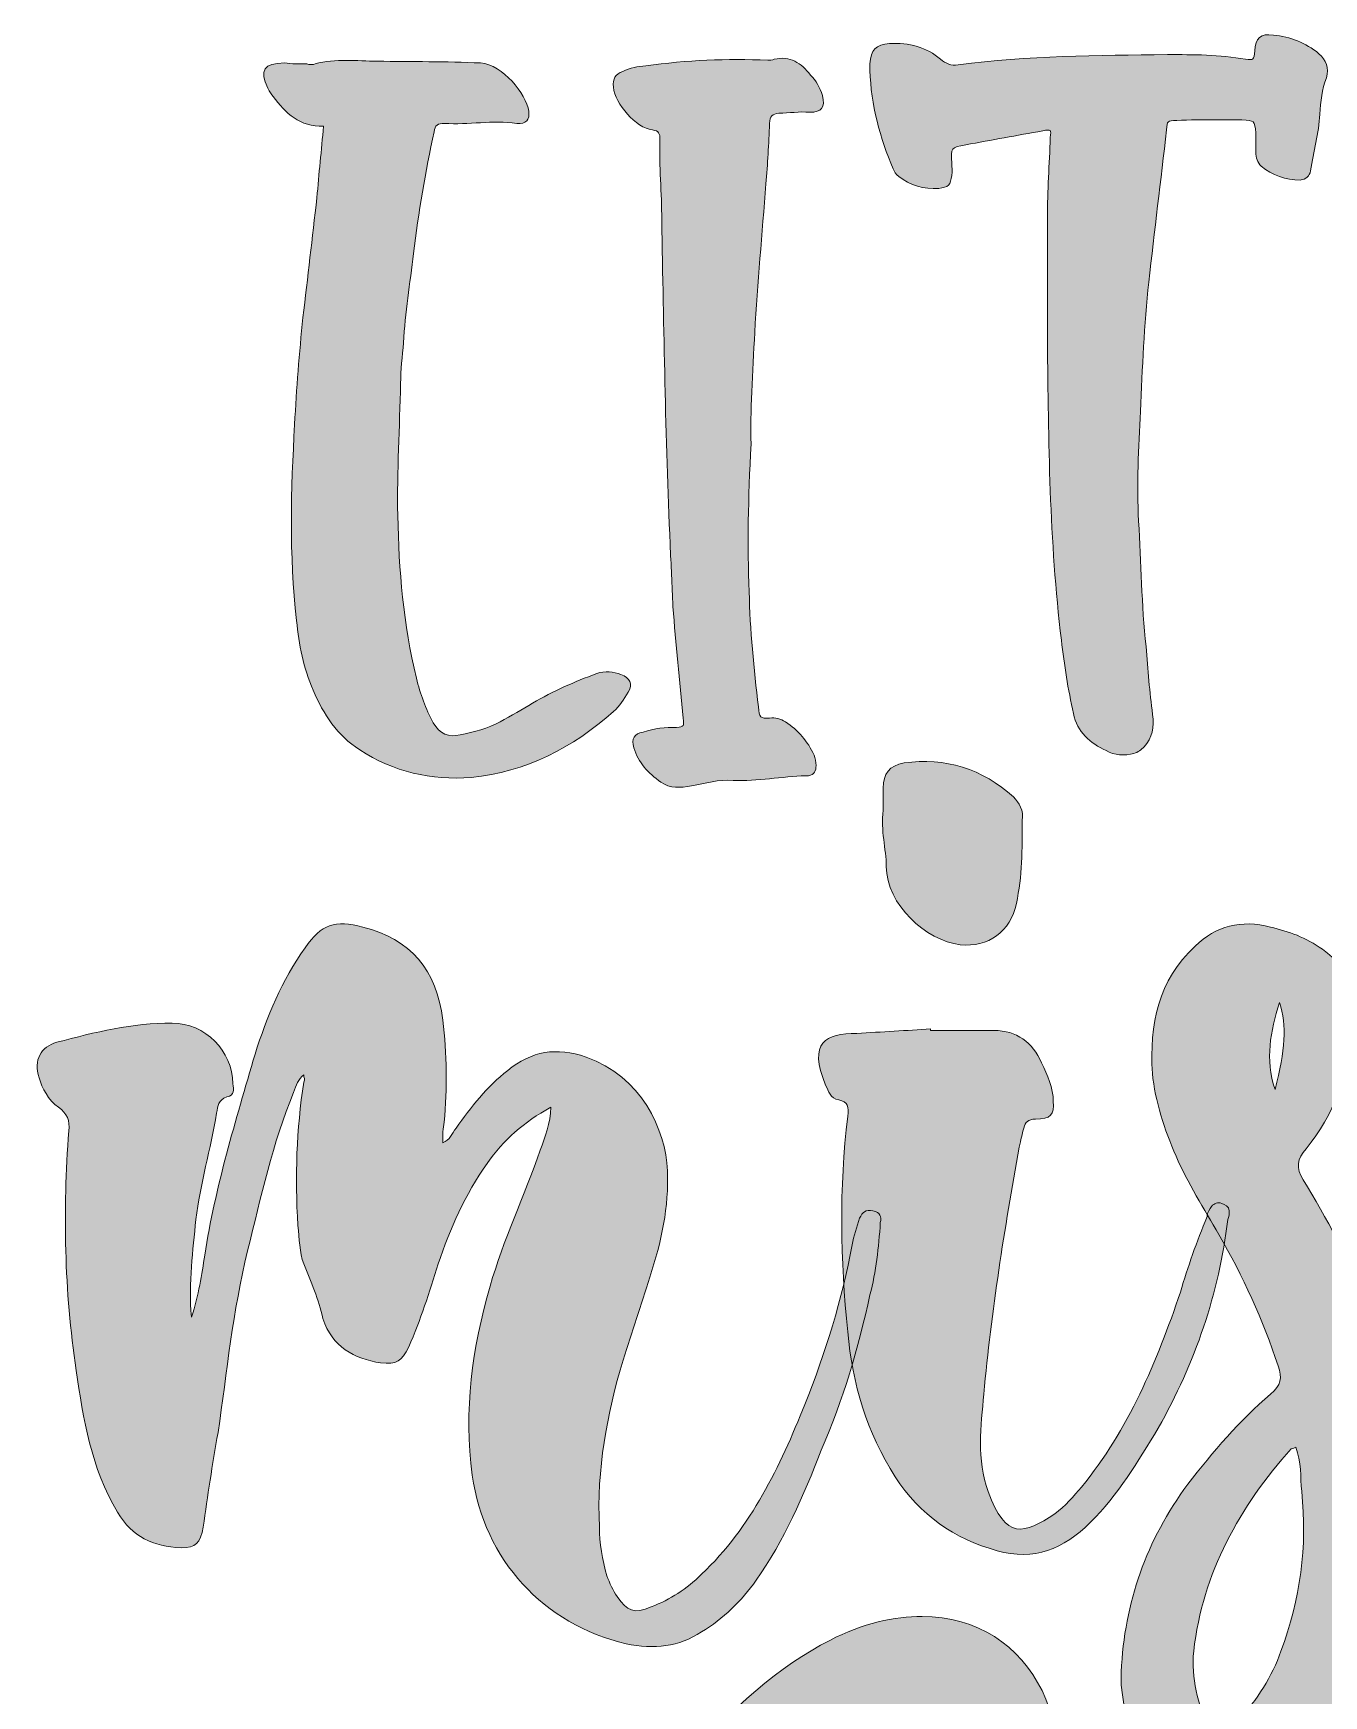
# Model space of a CAD drawing. Header units: inches. Extents: x 147 to 932, y -952 to -128.
# Drawn here: x 147 to 540, y -633 to -128 of the extents above; entities that cross this region are included whole.
import ezdxf

# ---------------------------------------------------------------- set-up
doc = ezdxf.new("R2010")
doc.units = ezdxf.units.IN
doc.header["$MEASUREMENT"] = 0
doc.layers.add('Layer 1', color=7, linetype='Continuous')

# ---------------------------------------------------------------- blocks, each defined once
blk = doc.blocks.new('block 3')
at = {"layer": 'Layer 1', "true_color": 0xf4d561}
h = blk.add_hatch(color=41, dxfattribs=at)
h.dxf.hatch_style = 2
edge = h.paths.add_edge_path()
edge.add_spline(control_points=[(510.79, -485.5), (510.79, -486.39), (510.79, -487.29), (510.34, -488.19), (507.65, -510.66), (500.46, -531.77), (489.23, -551.54), (482.94, -561.87), (477.1, -571.75), (468.56, -580.29), (460.48, -588.38), (451.49, -591.97), (440.26, -588.83), (427.23, -585.23), (416.9, -578.05), (409.26, -566.36), (400.72, -552.89), (396.23, -538.06), (394.88, -522.34), (392.64, -500.32), (392.19, -478.76), (394.88, -456.74), (395.33, -454.05), (394.88, -452.25), (392.19, -451.8), (389.49, -451.35), (389.04, -449.11), (388.14, -447.31), (382.75, -434.28), (388.14, -431.59), (397.58, -431.59), (405.22, -431.14), (412.85, -430.69), (420.04, -430.24), (420.04, -430.24), (420.04, -430.69), (420.04, -430.69), (426.78, -430.69), (433.07, -430.69), (439.36, -430.69), (446.1, -430.69), (451.04, -434.28), (453.74, -440.57), (455.53, -444.17), (457.33, -448.21), (457.33, -452.25), (457.78, -456.29), (456.43, -457.64), (451.94, -457.64), (449.69, -457.64), (448.79, -458.54), (448.35, -460.34), (447.9, -462.13), (447.45, -463.93), (447, -466.18), (442.51, -490.89), (438.46, -516.05), (436.22, -541.2), (435.32, -551.09), (433.97, -560.97), (437.56, -570.85), (442.95, -585.68), (448.35, -583.88), (457.78, -577.6), (460.93, -575.35), (463.62, -572.2), (465.87, -569.51), (480.24, -551.99), (488.78, -531.32), (495.97, -510.21), (498.21, -502.57), (500.91, -494.93), (504.05, -487.29), (504.05, -485.95), (504.95, -485.05), (505.4, -484.15), (506.3, -483.25), (507.2, -482.8), (508.55, -483.25), (509.44, -483.7), (510.79, -484.15), (510.79, -485.5)], knot_values=[0, 0, 0, 0, 1, 1, 1, 2, 2, 2, 3, 3, 3, 4, 4, 4, 5, 5, 5, 6, 6, 6, 7, 7, 7, 8, 8, 8, 9, 9, 9, 10, 10, 10, 11, 11, 11, 12, 12, 12, 13, 13, 13, 14, 14, 14, 15, 15, 15, 16, 16, 16, 17, 17, 17, 18, 18, 18, 19, 19, 19, 20, 20, 20, 21, 21, 21, 22, 22, 22, 23, 23, 23, 24, 24, 24, 25, 25, 25, 26, 26, 26, 27, 27, 27, 27], degree=3, periodic=1)
edge = h.paths.add_edge_path()
edge.add_spline(control_points=[(405.66, -363.75), (405.66, -362.4), (405.66, -359.7), (405.66, -357.01), (405.66, -352.52), (407.46, -350.27), (411.96, -349.37), (424.53, -347.57), (435.77, -351.17), (445.2, -359.7), (447, -361.5), (448.35, -363.75), (447.9, -366.89), (447.9, -375.43), (447.9, -383.96), (446.1, -392.05), (444.3, -400.59), (437.56, -405.53), (429.03, -404.63), (418.69, -403.28), (406.57, -392.5), (406.57, -380.82), (406.57, -375.43), (404.77, -370.04), (405.66, -363.75)], knot_values=[0, 0, 0, 0, 1, 1, 1, 2, 2, 2, 3, 3, 3, 4, 4, 4, 5, 5, 5, 6, 6, 6, 7, 7, 7, 8, 8, 8, 8], degree=3, periodic=1)
h = blk.add_hatch(color=41, dxfattribs=at)
h.dxf.hatch_style = 2
edge = h.paths.add_edge_path()
edge.add_spline(control_points=[(285.26, -471.12), (278.52, -480.55), (274.03, -490.89), (270.43, -501.67), (267.74, -510.21), (265.04, -518.74), (261.45, -526.83), (259.2, -531.32), (257.86, -532.22), (252.91, -531.77), (244.83, -530.42), (238.09, -526.83), (235.39, -518.29), (234.04, -512.45), (231.8, -507.06), (229.55, -501.67), (228.2, -498.08), (228.2, -494.03), (227.76, -489.99), (226.86, -475.16), (227.31, -460.79), (229.55, -446.41), (230, -445.51), (229.55, -445.06), (229.55, -444.17), (227.76, -445.51), (227.31, -447.31), (226.41, -449.56), (220.12, -464.83), (216.52, -481.45), (212.48, -497.63), (207.99, -516.05), (206.19, -534.47), (203.5, -552.89), (201.7, -562.77), (200.35, -572.2), (199, -581.64), (198.1, -586.58), (196.76, -587.93), (192.26, -587.93), (183.73, -587.48), (177.44, -584.78), (172.95, -577.15), (164.86, -563.67), (162.61, -548.84), (160.37, -534.02), (156.77, -509.76), (156.32, -485.5), (158.12, -461.24), (158.57, -458.09), (157.67, -455.85), (154.97, -454.05), (151.83, -451.8), (150.03, -448.21), (149.13, -445.06), (147.34, -439.67), (149.58, -435.63), (154.53, -434.28), (166.21, -431.14), (177.44, -428.44), (189.57, -428.44), (199.45, -428.44), (207.99, -436.98), (207.99, -446.86), (208.44, -448.66), (208.44, -450.45), (206.19, -450.9), (203.5, -451.8), (203.5, -453.6), (203.05, -455.85), (201.25, -466.63), (198.1, -477.41), (196.76, -488.19), (195.86, -497.63), (194.51, -507.06), (195.41, -517.84), (197.66, -511.1), (198.55, -504.82), (199.45, -498.98), (202.6, -478.31), (208.89, -458.09), (214.73, -437.87), (218.32, -426.64), (222.81, -415.41), (230, -405.53), (234.94, -398.34), (238.99, -396.99), (247.52, -399.24), (261.9, -402.83), (269.98, -412.27), (271.78, -427.54), (273.13, -437.87), (273.13, -448.21), (272.23, -458.54), (271.78, -460.34), (271.78, -462.58), (271.78, -464.83), (274.03, -463.93), (274.48, -462.13), (275.83, -460.34), (280.32, -454.05), (285.26, -447.76), (291.55, -442.82), (298.74, -436.98), (306.38, -435.63), (315.36, -438.77), (331.98, -444.62), (339.62, -460.79), (340.07, -473.37), (340.52, -484.15), (338.27, -494.93), (334.68, -505.71), (331.98, -514.25), (329.29, -522.34), (326.59, -530.87), (321.65, -547.49), (318.51, -564.12), (319.4, -581.64), (319.4, -586.58), (320.3, -591.52), (321.65, -596.46), (322.55, -598.71), (323.45, -600.95), (324.79, -602.76), (327.94, -607.25), (329.74, -608.15), (335.13, -605.9), (340.97, -603.65), (345.91, -600.51), (350.4, -596.02), (365.68, -581.64), (374.21, -563.22), (381.85, -544.35), (388.14, -528.63), (393.08, -512.45), (396.23, -495.83), (396.68, -493.13), (397.58, -490.44), (398.47, -487.74), (399.37, -485.95), (400.27, -485.05), (402.52, -485.5), (404.76, -485.95), (405.21, -487.29), (404.76, -489.09), (404.31, -496.73), (403.41, -503.92), (401.62, -511.1), (398.02, -527.28), (393.53, -543), (386.79, -558.28), (381.4, -572.2), (375.56, -585.68), (367.03, -597.81), (362.53, -604.1), (357.14, -609.49), (350.4, -613.54), (343.66, -618.03), (336.03, -618.93), (327.49, -617.13), (302.33, -611.29), (284.36, -591.52), (280.77, -565.92), (278.07, -546.15), (280.77, -527.28), (286.16, -508.41), (290.2, -494.48), (296.49, -481), (301.43, -467.08), (302.78, -463.03), (304.58, -458.99), (304.58, -454.05), (296.49, -458.54), (290.2, -463.93), (285.26, -471.12)], knot_values=[0, 0, 0, 0, 1, 1, 1, 2, 2, 2, 3, 3, 3, 4, 4, 4, 5, 5, 5, 6, 6, 6, 7, 7, 7, 8, 8, 8, 9, 9, 9, 10, 10, 10, 11, 11, 11, 12, 12, 12, 13, 13, 13, 14, 14, 14, 15, 15, 15, 16, 16, 16, 17, 17, 17, 18, 18, 18, 19, 19, 19, 20, 20, 20, 21, 21, 21, 22, 22, 22, 23, 23, 23, 24, 24, 24, 25, 25, 25, 26, 26, 26, 27, 27, 27, 28, 28, 28, 29, 29, 29, 30, 30, 30, 31, 31, 31, 32, 32, 32, 33, 33, 33, 34, 34, 34, 35, 35, 35, 36, 36, 36, 37, 37, 37, 38, 38, 38, 39, 39, 39, 40, 40, 40, 41, 41, 41, 42, 42, 42, 43, 43, 43, 44, 44, 44, 45, 45, 45, 46, 46, 46, 47, 47, 47, 48, 48, 48, 49, 49, 49, 50, 50, 50, 51, 51, 51, 52, 52, 52, 53, 53, 53, 54, 54, 54, 55, 55, 55, 56, 56, 56, 57, 57, 57, 58, 58, 58, 58], degree=3, periodic=1)
h = blk.add_hatch(color=41, dxfattribs=at)
h.dxf.hatch_style = 2
edge = h.paths.add_edge_path()
edge.add_spline(control_points=[(498.21, -568.61), (505.85, -558.73), (513.94, -549.29), (523.37, -541.2), (526.52, -538.51), (526.97, -536.26), (525.62, -532.67), (521.13, -518.74), (514.84, -505.26), (507.65, -492.68), (503.15, -485.05), (498.21, -476.96), (494.62, -468.87), (491.03, -460.79), (488.33, -452.25), (487.43, -443.72), (486.53, -428.89), (489.23, -415.41), (500.46, -405.08), (506.75, -398.79), (514.39, -396.99), (523.37, -399.24), (528.76, -400.59), (534.15, -402.38), (539.1, -405.98), (547.63, -412.27), (550.78, -420.8), (548.98, -431.59), (546.73, -444.17), (542.69, -456.29), (534.15, -466.63), (531.46, -469.77), (531.01, -472.47), (533.25, -476.06), (540.45, -487.74), (546.73, -500.32), (553.47, -512.45), (554.82, -514.7), (555.72, -514.7), (557.96, -513.35), (565.15, -509.31), (571.89, -505.26), (579.08, -500.77), (588.06, -495.38), (597.95, -490.89), (608.28, -487.29), (609.63, -486.84), (610.53, -486.39), (611.87, -486.39), (613.22, -486.39), (615.02, -486.84), (615.47, -488.64), (615.92, -489.99), (614.57, -490.89), (613.22, -491.34), (610.08, -493.13), (606.94, -494.93), (603.79, -496.73), (589.41, -503.92), (576.84, -512.45), (564.7, -522.79), (560.21, -526.83), (560.66, -525.48), (562.91, -531.32), (570.55, -551.09), (575.94, -571.31), (576.38, -592.42), (576.84, -608.15), (574.14, -622.97), (567.4, -636.9), (558.86, -654.87), (536.4, -667.45), (515.29, -664.3), (511.24, -663.4), (506.75, -662.96), (502.26, -661.61), (482.94, -654.87), (479.79, -645.88), (478, -629.71), (478, -628.36), (478, -627.01), (478, -625.66), (478.89, -604.55), (485.63, -585.68), (498.21, -568.61)], knot_values=[0, 0, 0, 0, 1, 1, 1, 2, 2, 2, 3, 3, 3, 4, 4, 4, 5, 5, 5, 6, 6, 6, 7, 7, 7, 8, 8, 8, 9, 9, 9, 10, 10, 10, 11, 11, 11, 12, 12, 12, 13, 13, 13, 14, 14, 14, 15, 15, 15, 16, 16, 16, 17, 17, 17, 18, 18, 18, 19, 19, 19, 20, 20, 20, 21, 21, 21, 22, 22, 22, 23, 23, 23, 24, 24, 24, 25, 25, 25, 26, 26, 26, 27, 27, 27, 28, 28, 28, 28], degree=3, periodic=1)
edge = h.paths.add_edge_path()
edge.add_spline(control_points=[(529.66, -557.83), (513.94, -575.35), (502.71, -595.56), (500.01, -619.37), (499.11, -627.46), (501.36, -635.55), (504.5, -642.74), (505.85, -645.88), (506.75, -645.88), (509.44, -644.08), (510.79, -643.19), (512.14, -641.84), (513.49, -640.49), (519.33, -634.2), (523.82, -627.01), (526.52, -619.37), (532.36, -603.65), (534.6, -587.48), (532.81, -570.85), (532.36, -566.36), (532.81, -561.87), (531.01, -557.38), (530.11, -557.83), (529.66, -557.83), (529.66, -557.83)], knot_values=[0, 0, 0, 0, 1, 1, 1, 2, 2, 2, 3, 3, 3, 4, 4, 4, 5, 5, 5, 6, 6, 6, 7, 7, 7, 8, 8, 8, 8], degree=3, periodic=1)
edge = h.paths.add_edge_path()
edge.add_spline(control_points=[(524.72, -448.66), (527.86, -436.53), (528.31, -429.34), (526.07, -422.15), (523.37, -431.14), (521.58, -439.22), (524.72, -448.66)], knot_values=[0, 0, 0, 0, 1, 1, 1, 2, 2, 2, 2], degree=3, periodic=1)
at = {"layer": 'Layer 1', "lineweight": 0}
for points, knots in [([(405.66, -363.75), (405.66, -362.4), (405.66, -359.7), (405.66, -357.01), (405.66, -352.52), (407.46, -350.27), (411.96, -349.37), (424.53, -347.57), (435.77, -351.17), (445.2, -359.7), (447, -361.5), (448.35, -363.75), (447.9, -366.89), (447.9, -375.43), (447.9, -383.96), (446.1, -392.05), (444.3, -400.59), (437.56, -405.53), (429.03, -404.63), (418.69, -403.28), (406.57, -392.5), (406.57, -380.82), (406.57, -375.43), (404.77, -370.04), (405.66, -363.75)], [0, 0, 0, 0, 1, 1, 1, 2, 2, 2, 3, 3, 3, 4, 4, 4, 5, 5, 5, 6, 6, 6, 7, 7, 7, 8, 8, 8, 8]), ([(285.26, -471.12), (278.52, -480.55), (274.03, -490.89), (270.43, -501.67), (267.74, -510.21), (265.04, -518.74), (261.45, -526.83), (259.2, -531.32), (257.86, -532.22), (252.91, -531.77), (244.83, -530.42), (238.09, -526.83), (235.39, -518.29), (234.04, -512.45), (231.8, -507.06), (229.55, -501.67), (228.2, -498.08), (228.2, -494.03), (227.76, -489.99), (226.86, -475.16), (227.31, -460.79), (229.55, -446.41), (230, -445.51), (229.55, -445.06), (229.55, -444.17), (227.76, -445.51), (227.31, -447.31), (226.41, -449.56), (220.12, -464.83), (216.52, -481.45), (212.48, -497.63), (207.99, -516.05), (206.19, -534.47), (203.5, -552.89), (201.7, -562.77), (200.35, -572.2), (199, -581.64), (198.1, -586.58), (196.76, -587.93), (192.26, -587.93), (183.73, -587.48), (177.44, -584.78), (172.95, -577.15), (164.86, -563.67), (162.61, -548.84), (160.37, -534.02), (156.77, -509.76), (156.32, -485.5), (158.12, -461.24), (158.57, -458.09), (157.67, -455.85), (154.97, -454.05), (151.83, -451.8), (150.03, -448.21), (149.13, -445.06), (147.34, -439.67), (149.58, -435.63), (154.53, -434.28), (166.21, -431.14), (177.44, -428.44), (189.57, -428.44), (199.45, -428.44), (207.99, -436.98), (207.99, -446.86), (208.44, -448.66), (208.44, -450.45), (206.19, -450.9), (203.5, -451.8), (203.5, -453.6), (203.05, -455.85), (201.25, -466.63), (198.1, -477.41), (196.76, -488.19), (195.86, -497.63), (194.51, -507.06), (195.41, -517.84), (197.66, -511.1), (198.55, -504.82), (199.45, -498.98), (202.6, -478.31), (208.89, -458.09), (214.73, -437.87), (218.32, -426.64), (222.81, -415.41), (230, -405.53), (234.94, -398.34), (238.99, -396.99), (247.52, -399.24), (261.9, -402.83), (269.98, -412.27), (271.78, -427.54), (273.13, -437.87), (273.13, -448.21), (272.23, -458.54), (271.78, -460.34), (271.78, -462.58), (271.78, -464.83), (274.03, -463.93), (274.48, -462.13), (275.83, -460.34), (280.32, -454.05), (285.26, -447.76), (291.55, -442.82), (298.74, -436.98), (306.38, -435.63), (315.36, -438.77), (331.98, -444.62), (339.62, -460.79), (340.07, -473.37), (340.52, -484.15), (338.27, -494.93), (334.68, -505.71), (331.98, -514.25), (329.29, -522.34), (326.59, -530.87), (321.65, -547.49), (318.51, -564.12), (319.4, -581.64), (319.4, -586.58), (320.3, -591.52), (321.65, -596.46), (322.55, -598.71), (323.45, -600.95), (324.79, -602.76), (327.94, -607.25), (329.74, -608.15), (335.13, -605.9), (340.97, -603.65), (345.91, -600.51), (350.4, -596.02), (365.68, -581.64), (374.21, -563.22), (381.85, -544.35), (388.14, -528.63), (393.08, -512.45), (396.23, -495.83), (396.68, -493.13), (397.58, -490.44), (398.47, -487.74), (399.37, -485.95), (400.27, -485.05), (402.52, -485.5), (404.76, -485.95), (405.21, -487.29), (404.76, -489.09), (404.31, -496.73), (403.41, -503.92), (401.62, -511.1), (398.02, -527.28), (393.53, -543), (386.79, -558.28), (381.4, -572.2), (375.56, -585.68), (367.03, -597.81), (362.53, -604.1), (357.14, -609.49), (350.4, -613.54), (343.66, -618.03), (336.03, -618.93), (327.49, -617.13), (302.33, -611.29), (284.36, -591.52), (280.77, -565.92), (278.07, -546.15), (280.77, -527.28), (286.16, -508.41), (290.2, -494.48), (296.49, -481), (301.43, -467.08), (302.78, -463.03), (304.58, -458.99), (304.58, -454.05), (296.49, -458.54), (290.2, -463.93), (285.26, -471.12)], [0, 0, 0, 0, 1, 1, 1, 2, 2, 2, 3, 3, 3, 4, 4, 4, 5, 5, 5, 6, 6, 6, 7, 7, 7, 8, 8, 8, 9, 9, 9, 10, 10, 10, 11, 11, 11, 12, 12, 12, 13, 13, 13, 14, 14, 14, 15, 15, 15, 16, 16, 16, 17, 17, 17, 18, 18, 18, 19, 19, 19, 20, 20, 20, 21, 21, 21, 22, 22, 22, 23, 23, 23, 24, 24, 24, 25, 25, 25, 26, 26, 26, 27, 27, 27, 28, 28, 28, 29, 29, 29, 30, 30, 30, 31, 31, 31, 32, 32, 32, 33, 33, 33, 34, 34, 34, 35, 35, 35, 36, 36, 36, 37, 37, 37, 38, 38, 38, 39, 39, 39, 40, 40, 40, 41, 41, 41, 42, 42, 42, 43, 43, 43, 44, 44, 44, 45, 45, 45, 46, 46, 46, 47, 47, 47, 48, 48, 48, 49, 49, 49, 50, 50, 50, 51, 51, 51, 52, 52, 52, 53, 53, 53, 54, 54, 54, 55, 55, 55, 56, 56, 56, 57, 57, 57, 58, 58, 58, 58]), ([(498.21, -568.61), (505.85, -558.73), (513.94, -549.29), (523.37, -541.2), (526.52, -538.51), (526.97, -536.26), (525.62, -532.67), (521.13, -518.74), (514.84, -505.26), (507.65, -492.68), (503.15, -485.05), (498.21, -476.96), (494.62, -468.87), (491.03, -460.79), (488.33, -452.25), (487.43, -443.72), (486.53, -428.89), (489.23, -415.41), (500.46, -405.08), (506.75, -398.79), (514.39, -396.99), (523.37, -399.24), (528.76, -400.59), (534.15, -402.38), (539.1, -405.98), (547.63, -412.27), (550.78, -420.8), (548.98, -431.59), (546.73, -444.17), (542.69, -456.29), (534.15, -466.63), (531.46, -469.77), (531.01, -472.47), (533.25, -476.06), (540.45, -487.74), (546.73, -500.32), (553.47, -512.45), (554.82, -514.7), (555.72, -514.7), (557.96, -513.35), (565.15, -509.31), (571.89, -505.26), (579.08, -500.77), (588.06, -495.38), (597.95, -490.89), (608.28, -487.29), (609.63, -486.84), (610.53, -486.39), (611.87, -486.39), (613.22, -486.39), (615.02, -486.84), (615.47, -488.64), (615.92, -489.99), (614.57, -490.89), (613.22, -491.34), (610.08, -493.13), (606.94, -494.93), (603.79, -496.73), (589.41, -503.92), (576.84, -512.45), (564.7, -522.79), (560.21, -526.83), (560.66, -525.48), (562.91, -531.32), (570.55, -551.09), (575.94, -571.31), (576.38, -592.42), (576.84, -608.15), (574.14, -622.97), (567.4, -636.9), (558.86, -654.87), (536.4, -667.45), (515.29, -664.3), (511.24, -663.4), (506.75, -662.96), (502.26, -661.61), (482.94, -654.87), (479.79, -645.88), (478, -629.71), (478, -628.36), (478, -627.01), (478, -625.66), (478.89, -604.55), (485.63, -585.68), (498.21, -568.61)], [0, 0, 0, 0, 1, 1, 1, 2, 2, 2, 3, 3, 3, 4, 4, 4, 5, 5, 5, 6, 6, 6, 7, 7, 7, 8, 8, 8, 9, 9, 9, 10, 10, 10, 11, 11, 11, 12, 12, 12, 13, 13, 13, 14, 14, 14, 15, 15, 15, 16, 16, 16, 17, 17, 17, 18, 18, 18, 19, 19, 19, 20, 20, 20, 21, 21, 21, 22, 22, 22, 23, 23, 23, 24, 24, 24, 25, 25, 25, 26, 26, 26, 27, 27, 27, 28, 28, 28, 28]), ([(524.72, -448.66), (527.86, -436.53), (528.31, -429.34), (526.07, -422.15), (523.37, -431.14), (521.58, -439.22), (524.72, -448.66)], [0, 0, 0, 0, 1, 1, 1, 2, 2, 2, 2]), ([(510.79, -485.5), (510.79, -486.39), (510.79, -487.29), (510.34, -488.19), (507.65, -510.66), (500.46, -531.77), (489.23, -551.54), (482.94, -561.87), (477.1, -571.75), (468.56, -580.29), (460.48, -588.38), (451.49, -591.97), (440.26, -588.83), (427.23, -585.23), (416.9, -578.05), (409.26, -566.36), (400.72, -552.89), (396.23, -538.06), (394.88, -522.34), (392.64, -500.32), (392.19, -478.76), (394.88, -456.74), (395.33, -454.05), (394.88, -452.25), (392.19, -451.8), (389.49, -451.35), (389.04, -449.11), (388.14, -447.31), (382.75, -434.28), (388.14, -431.59), (397.58, -431.59), (405.22, -431.14), (412.85, -430.69), (420.04, -430.24), (420.04, -430.24), (420.04, -430.69), (420.04, -430.69), (426.78, -430.69), (433.07, -430.69), (439.36, -430.69), (446.1, -430.69), (451.04, -434.28), (453.74, -440.57), (455.53, -444.17), (457.33, -448.21), (457.33, -452.25), (457.78, -456.29), (456.43, -457.64), (451.94, -457.64), (449.69, -457.64), (448.79, -458.54), (448.35, -460.34), (447.9, -462.13), (447.45, -463.93), (447, -466.18), (442.51, -490.89), (438.46, -516.05), (436.22, -541.2), (435.32, -551.09), (433.97, -560.97), (437.56, -570.85), (442.95, -585.68), (448.35, -583.88), (457.78, -577.6), (460.93, -575.35), (463.62, -572.2), (465.87, -569.51), (480.24, -551.99), (488.78, -531.32), (495.97, -510.21), (498.21, -502.57), (500.91, -494.93), (504.05, -487.29), (504.05, -485.95), (504.95, -485.05), (505.4, -484.15), (506.3, -483.25), (507.2, -482.8), (508.55, -483.25), (509.44, -483.7), (510.79, -484.15), (510.79, -485.5)], [0, 0, 0, 0, 1, 1, 1, 2, 2, 2, 3, 3, 3, 4, 4, 4, 5, 5, 5, 6, 6, 6, 7, 7, 7, 8, 8, 8, 9, 9, 9, 10, 10, 10, 11, 11, 11, 12, 12, 12, 13, 13, 13, 14, 14, 14, 15, 15, 15, 16, 16, 16, 17, 17, 17, 18, 18, 18, 19, 19, 19, 20, 20, 20, 21, 21, 21, 22, 22, 22, 23, 23, 23, 24, 24, 24, 25, 25, 25, 26, 26, 26, 27, 27, 27, 27]), ([(529.66, -557.83), (513.94, -575.35), (502.71, -595.56), (500.01, -619.37), (499.11, -627.46), (501.36, -635.55), (504.5, -642.74), (505.85, -645.88), (506.75, -645.88), (509.44, -644.08), (510.79, -643.19), (512.14, -641.84), (513.49, -640.49), (519.33, -634.2), (523.82, -627.01), (526.52, -619.37), (532.36, -603.65), (534.6, -587.48), (532.81, -570.85), (532.36, -566.36), (532.81, -561.87), (531.01, -557.38), (530.11, -557.83), (529.66, -557.83), (529.66, -557.83)], [0, 0, 0, 0, 1, 1, 1, 2, 2, 2, 3, 3, 3, 4, 4, 4, 5, 5, 5, 6, 6, 6, 7, 7, 7, 8, 8, 8, 8])]:
    blk.add_open_spline(points, degree=3, knots=knots, dxfattribs=at)
blk = doc.blocks.new('block 4')
at = {"layer": 'Layer 1', "true_color": 0xffffff}
h = blk.add_hatch(color=7, dxfattribs=at)
h.dxf.hatch_style = 2
edge = h.paths.add_edge_path()
edge.add_spline(control_points=[(455.56, -183.47), (455.56, -175.56), (456.13, -167.37), (456.41, -159.18), (456.69, -156.92), (456.69, -156.63), (454.15, -157.2), (446.24, -158.61), (438.61, -160.02), (430.71, -161.44), (426.19, -162.28), (426.19, -162.28), (426.47, -167.08), (426.47, -168.21), (426.75, -169.34), (426.47, -170.76), (426.19, -173.58), (425.34, -174.43), (422.51, -174.71), (417.99, -174.99), (413.76, -173.86), (410.37, -171.04), (409.52, -170.47), (408.95, -169.63), (408.67, -168.78), (404.72, -159.46), (401.89, -149.29), (401.61, -138.84), (401.61, -138.27), (401.61, -137.42), (401.61, -136.86), (401.89, -132.62), (403.31, -130.93), (407.54, -130.64), (413.47, -130.36), (418.84, -131.77), (423.08, -135.45), (424.77, -136.86), (426.19, -137.42), (428.45, -137.14), (449.63, -134.32), (470.82, -134.32), (492, -134.03), (499.91, -134.03), (507.82, -134.03), (515.73, -135.45), (518.27, -135.73), (518.27, -135.73), (518.56, -132.9), (518.84, -128.95), (520.25, -127.54), (524.21, -128.1), (529.29, -128.67), (534.09, -130.36), (538.05, -133.75), (540.31, -135.73), (541.16, -137.99), (540.31, -141.1), (538.9, -144.49), (538.61, -148.44), (538.33, -152.11), (538.05, -158.04), (536.35, -163.41), (535.5, -169.34), (535.22, -171.04), (534.09, -171.89), (532.4, -172.17), (527.88, -172.17), (523.92, -170.76), (520.53, -167.93), (519.4, -166.8), (518.84, -165.39), (518.84, -163.69), (518.84, -161.72), (518.84, -159.74), (518.84, -157.76), (518.56, -154.09), (518.56, -154.09), (514.6, -153.81), (512.06, -153.81), (509.52, -153.81), (506.98, -153.81), (503.02, -153.81), (498.78, -153.81), (494.83, -154.09), (492, -154.09), (492, -154.09), (491.72, -156.92), (490.03, -172.17), (488.05, -187.7), (486.35, -203.24), (484.94, -216.24), (484.38, -229.23), (483.81, -242.5), (483.25, -253.52), (482.68, -264.82), (483.25, -275.84), (484.09, -288.55), (484.09, -301.26), (485.51, -313.97), (486.07, -321.03), (486.64, -327.81), (487.48, -334.59), (488.05, -338.55), (487.48, -341.66), (484.94, -344.48), (484.09, -345.33), (482.96, -346.17), (481.84, -346.46), (479.01, -347.31), (475.9, -347.02), (473.36, -345.61), (468.56, -343.35), (464.6, -339.96), (463.47, -334.31), (461.78, -326.97), (460.65, -319.62), (459.8, -312), (456.13, -281.77), (455.85, -251.54), (455.56, -221.04), (455.56, -208.61), (455.56, -196.18), (455.56, -183.47)], knot_values=[0, 0, 0, 0, 1, 1, 1, 2, 2, 2, 3, 3, 3, 4, 4, 4, 5, 5, 5, 6, 6, 6, 7, 7, 7, 8, 8, 8, 9, 9, 9, 10, 10, 10, 11, 11, 11, 12, 12, 12, 13, 13, 13, 14, 14, 14, 15, 15, 15, 16, 16, 16, 17, 17, 17, 18, 18, 18, 19, 19, 19, 20, 20, 20, 21, 21, 21, 22, 22, 22, 23, 23, 23, 24, 24, 24, 25, 25, 25, 26, 26, 26, 27, 27, 27, 28, 28, 28, 29, 29, 29, 30, 30, 30, 31, 31, 31, 32, 32, 32, 33, 33, 33, 34, 34, 34, 35, 35, 35, 36, 36, 36, 37, 37, 37, 38, 38, 38, 39, 39, 39, 40, 40, 40, 41, 41, 41, 41], degree=3, periodic=1)
h = blk.add_hatch(color=7, dxfattribs=at)
h.dxf.hatch_style = 2
edge = h.paths.add_edge_path()
edge.add_spline(control_points=[(220.27, -146.74), (219.71, -146.18), (219.14, -145.33), (218.58, -144.2), (216.04, -138.84), (217.45, -136.58), (223.66, -136.58), (225.92, -136.86), (228.18, -136.86), (230.44, -136.86), (231.29, -137.14), (232.42, -137.14), (232.98, -136.86), (239.2, -135.16), (245.7, -136.01), (251.91, -136.01), (262.36, -136.29), (272.81, -136.01), (283.26, -136.58), (290.04, -137.14), (297.11, -145.9), (297.95, -151.26), (298.24, -153.81), (297.11, -155.22), (294.28, -154.94), (286.94, -153.81), (279.59, -155.5), (272.25, -154.94), (270.27, -154.94), (269.42, -155.5), (269.14, -157.48), (266.6, -169.63), (264.34, -182.06), (262.93, -194.48), (261.8, -203.52), (260.38, -212.56), (259.82, -221.6), (259.54, -225.84), (258.97, -229.79), (258.97, -234.03), (258.69, -247.31), (257.84, -260.58), (258.12, -274.14), (258.41, -290.81), (259.82, -307.19), (263.77, -323.58), (264.9, -328.38), (266.6, -332.9), (268.86, -337.14), (270.84, -340.53), (273.66, -341.66), (277.05, -340.81), (281.29, -339.96), (285.52, -338.83), (289.2, -336.85), (292.59, -334.88), (295.98, -333.18), (299.08, -331.2), (305.3, -327.53), (311.8, -324.71), (318.57, -322.17), (321.12, -321.32), (323.66, -321.6), (325.92, -322.45), (328.74, -323.58), (329.59, -325.27), (328.18, -327.81), (326.77, -330.07), (325.64, -332.05), (323.66, -333.75), (311.23, -344.76), (297.11, -352.11), (280.44, -353.8), (268.29, -354.65), (256.71, -352.11), (246.54, -345.33), (239.76, -341.09), (235.53, -334.59), (232.42, -327.25), (229.31, -320.47), (228.18, -313.41), (227.33, -306.06), (225.08, -286.01), (225.64, -266.23), (226.77, -246.46), (227.33, -235.44), (228.18, -224.71), (229.31, -213.98), (230.72, -201.83), (232.14, -189.68), (233.55, -177.54), (234.11, -170.19), (234.96, -163.13), (235.53, -155.78), (228.46, -156.07), (223.94, -151.83), (220.27, -146.74)], knot_values=[0, 0, 0, 0, 1, 1, 1, 2, 2, 2, 3, 3, 3, 4, 4, 4, 5, 5, 5, 6, 6, 6, 7, 7, 7, 8, 8, 8, 9, 9, 9, 10, 10, 10, 11, 11, 11, 12, 12, 12, 13, 13, 13, 14, 14, 14, 15, 15, 15, 16, 16, 16, 17, 17, 17, 18, 18, 18, 19, 19, 19, 20, 20, 20, 21, 21, 21, 22, 22, 22, 23, 23, 23, 24, 24, 24, 25, 25, 25, 26, 26, 26, 27, 27, 27, 28, 28, 28, 29, 29, 29, 30, 30, 30, 31, 31, 31, 32, 32, 32, 32], degree=3, periodic=1)
h = blk.add_hatch(color=7, dxfattribs=at)
h.dxf.hatch_style = 2
edge = h.paths.add_edge_path()
edge.add_spline(control_points=[(364.89, -297.31), (365.18, -308.89), (366.31, -320.75), (367.72, -332.33), (368, -335.44), (368.28, -336.01), (371.11, -335.72), (372.8, -335.44), (374.5, -336.01), (375.91, -336.85), (379.87, -339.4), (382.69, -342.79), (384.67, -347.02), (384.95, -347.87), (385.23, -349), (385.23, -350.13), (385.23, -351.83), (384.67, -352.95), (382.97, -353.24), (382.69, -353.24), (382.41, -353.24), (382.13, -353.24), (374.78, -353.52), (367.44, -354.93), (360.09, -354.65), (355.57, -354.37), (351.62, -355.5), (347.38, -356.35), (343.99, -356.91), (340.88, -357.19), (338.06, -355.21), (334.1, -352.39), (331.28, -349.28), (329.87, -344.76), (329.02, -341.94), (329.87, -340.53), (332.69, -339.96), (336.08, -338.83), (339.47, -338.55), (342.86, -338.55), (345.12, -338.27), (345.12, -338.27), (344.84, -335.72), (343.71, -324.43), (342.58, -313.13), (341.73, -301.83), (341.45, -295.33), (341.17, -289.11), (340.88, -282.9), (339.47, -250.13), (338.91, -217.36), (338.34, -184.32), (338.34, -176.12), (337.49, -167.93), (337.78, -159.74), (337.78, -158.04), (337.49, -157.2), (335.52, -156.92), (330.43, -156.35), (324.22, -149), (323.65, -143.92), (323.37, -141.38), (324.22, -139.97), (326.48, -139.12), (328.74, -137.99), (331, -137.71), (333.54, -137.42), (345.97, -135.73), (358.11, -135.16), (370.54, -135.73), (371.11, -135.73), (371.96, -135.73), (372.52, -135.45), (377.32, -134.32), (380.71, -136.58), (383.54, -140.25), (385.23, -141.94), (386.36, -143.92), (387.21, -146.46), (388.06, -150.14), (386.93, -151.55), (383.25, -151.55), (380.15, -151.26), (377.04, -151.83), (373.93, -151.83), (371.96, -152.11), (371.11, -152.68), (371.11, -154.94), (370.83, -161.15), (370.54, -167.37), (369.98, -173.3), (368.85, -188.55), (367.44, -203.52), (366.59, -218.5), (366.02, -230.64), (365.18, -243.07), (365.46, -252.39), (364.61, -269.34), (364.33, -283.18), (364.89, -297.31)], knot_values=[0, 0, 0, 0, 1, 1, 1, 2, 2, 2, 3, 3, 3, 4, 4, 4, 5, 5, 5, 6, 6, 6, 7, 7, 7, 8, 8, 8, 9, 9, 9, 10, 10, 10, 11, 11, 11, 12, 12, 12, 13, 13, 13, 14, 14, 14, 15, 15, 15, 16, 16, 16, 17, 17, 17, 18, 18, 18, 19, 19, 19, 20, 20, 20, 21, 21, 21, 22, 22, 22, 23, 23, 23, 24, 24, 24, 25, 25, 25, 26, 26, 26, 27, 27, 27, 28, 28, 28, 29, 29, 29, 30, 30, 30, 31, 31, 31, 32, 32, 32, 33, 33, 33, 33], degree=3, periodic=1)
at = {"layer": 'Layer 1', "lineweight": 0}
for points, knots in [([(455.56, -183.47), (455.56, -175.56), (456.13, -167.37), (456.41, -159.18), (456.69, -156.92), (456.69, -156.63), (454.15, -157.2), (446.24, -158.61), (438.61, -160.02), (430.71, -161.44), (426.19, -162.28), (426.19, -162.28), (426.47, -167.08), (426.47, -168.21), (426.75, -169.34), (426.47, -170.76), (426.19, -173.58), (425.34, -174.43), (422.51, -174.71), (417.99, -174.99), (413.76, -173.86), (410.37, -171.04), (409.52, -170.47), (408.95, -169.63), (408.67, -168.78), (404.72, -159.46), (401.89, -149.29), (401.61, -138.84), (401.61, -138.27), (401.61, -137.42), (401.61, -136.86), (401.89, -132.62), (403.31, -130.93), (407.54, -130.64), (413.47, -130.36), (418.84, -131.77), (423.08, -135.45), (424.77, -136.86), (426.19, -137.42), (428.45, -137.14), (449.63, -134.32), (470.82, -134.32), (492, -134.03), (499.91, -134.03), (507.82, -134.03), (515.73, -135.45), (518.27, -135.73), (518.27, -135.73), (518.56, -132.9), (518.84, -128.95), (520.25, -127.54), (524.21, -128.1), (529.29, -128.67), (534.09, -130.36), (538.05, -133.75), (540.31, -135.73), (541.16, -137.99), (540.31, -141.1), (538.9, -144.49), (538.61, -148.44), (538.33, -152.11), (538.05, -158.04), (536.35, -163.41), (535.5, -169.34), (535.22, -171.04), (534.09, -171.89), (532.4, -172.17), (527.88, -172.17), (523.92, -170.76), (520.53, -167.93), (519.4, -166.8), (518.84, -165.39), (518.84, -163.69), (518.84, -161.72), (518.84, -159.74), (518.84, -157.76), (518.56, -154.09), (518.56, -154.09), (514.6, -153.81), (512.06, -153.81), (509.52, -153.81), (506.98, -153.81), (503.02, -153.81), (498.78, -153.81), (494.83, -154.09), (492, -154.09), (492, -154.09), (491.72, -156.92), (490.03, -172.17), (488.05, -187.7), (486.35, -203.24), (484.94, -216.24), (484.38, -229.23), (483.81, -242.5), (483.25, -253.52), (482.68, -264.82), (483.25, -275.84), (484.09, -288.55), (484.09, -301.26), (485.51, -313.97), (486.07, -321.03), (486.64, -327.81), (487.48, -334.59), (488.05, -338.55), (487.48, -341.66), (484.94, -344.48), (484.09, -345.33), (482.96, -346.17), (481.84, -346.46), (479.01, -347.31), (475.9, -347.02), (473.36, -345.61), (468.56, -343.35), (464.6, -339.96), (463.47, -334.31), (461.78, -326.97), (460.65, -319.62), (459.8, -312), (456.13, -281.77), (455.85, -251.54), (455.56, -221.04), (455.56, -208.61), (455.56, -196.18), (455.56, -183.47)], [0, 0, 0, 0, 1, 1, 1, 2, 2, 2, 3, 3, 3, 4, 4, 4, 5, 5, 5, 6, 6, 6, 7, 7, 7, 8, 8, 8, 9, 9, 9, 10, 10, 10, 11, 11, 11, 12, 12, 12, 13, 13, 13, 14, 14, 14, 15, 15, 15, 16, 16, 16, 17, 17, 17, 18, 18, 18, 19, 19, 19, 20, 20, 20, 21, 21, 21, 22, 22, 22, 23, 23, 23, 24, 24, 24, 25, 25, 25, 26, 26, 26, 27, 27, 27, 28, 28, 28, 29, 29, 29, 30, 30, 30, 31, 31, 31, 32, 32, 32, 33, 33, 33, 34, 34, 34, 35, 35, 35, 36, 36, 36, 37, 37, 37, 38, 38, 38, 39, 39, 39, 40, 40, 40, 41, 41, 41, 41]), ([(220.27, -146.74), (219.71, -146.18), (219.14, -145.33), (218.58, -144.2), (216.04, -138.84), (217.45, -136.58), (223.66, -136.58), (225.92, -136.86), (228.18, -136.86), (230.44, -136.86), (231.29, -137.14), (232.42, -137.14), (232.98, -136.86), (239.2, -135.16), (245.7, -136.01), (251.91, -136.01), (262.36, -136.29), (272.81, -136.01), (283.26, -136.58), (290.04, -137.14), (297.11, -145.9), (297.95, -151.26), (298.24, -153.81), (297.11, -155.22), (294.28, -154.94), (286.94, -153.81), (279.59, -155.5), (272.25, -154.94), (270.27, -154.94), (269.42, -155.5), (269.14, -157.48), (266.6, -169.63), (264.34, -182.06), (262.93, -194.48), (261.8, -203.52), (260.38, -212.56), (259.82, -221.6), (259.54, -225.84), (258.97, -229.79), (258.97, -234.03), (258.69, -247.31), (257.84, -260.58), (258.12, -274.14), (258.41, -290.81), (259.82, -307.19), (263.77, -323.58), (264.9, -328.38), (266.6, -332.9), (268.86, -337.14), (270.84, -340.53), (273.66, -341.66), (277.05, -340.81), (281.29, -339.96), (285.52, -338.83), (289.2, -336.85), (292.59, -334.88), (295.98, -333.18), (299.08, -331.2), (305.3, -327.53), (311.8, -324.71), (318.57, -322.17), (321.12, -321.32), (323.66, -321.6), (325.92, -322.45), (328.74, -323.58), (329.59, -325.27), (328.18, -327.81), (326.77, -330.07), (325.64, -332.05), (323.66, -333.75), (311.23, -344.76), (297.11, -352.11), (280.44, -353.8), (268.29, -354.65), (256.71, -352.11), (246.54, -345.33), (239.76, -341.09), (235.53, -334.59), (232.42, -327.25), (229.31, -320.47), (228.18, -313.41), (227.33, -306.06), (225.08, -286.01), (225.64, -266.23), (226.77, -246.46), (227.33, -235.44), (228.18, -224.71), (229.31, -213.98), (230.72, -201.83), (232.14, -189.68), (233.55, -177.54), (234.11, -170.19), (234.96, -163.13), (235.53, -155.78), (228.46, -156.07), (223.94, -151.83), (220.27, -146.74)], [0, 0, 0, 0, 1, 1, 1, 2, 2, 2, 3, 3, 3, 4, 4, 4, 5, 5, 5, 6, 6, 6, 7, 7, 7, 8, 8, 8, 9, 9, 9, 10, 10, 10, 11, 11, 11, 12, 12, 12, 13, 13, 13, 14, 14, 14, 15, 15, 15, 16, 16, 16, 17, 17, 17, 18, 18, 18, 19, 19, 19, 20, 20, 20, 21, 21, 21, 22, 22, 22, 23, 23, 23, 24, 24, 24, 25, 25, 25, 26, 26, 26, 27, 27, 27, 28, 28, 28, 29, 29, 29, 30, 30, 30, 31, 31, 31, 32, 32, 32, 32]), ([(364.89, -297.31), (365.18, -308.89), (366.31, -320.75), (367.72, -332.33), (368, -335.44), (368.28, -336.01), (371.11, -335.72), (372.8, -335.44), (374.5, -336.01), (375.91, -336.85), (379.87, -339.4), (382.69, -342.79), (384.67, -347.02), (384.95, -347.87), (385.23, -349), (385.23, -350.13), (385.23, -351.83), (384.67, -352.95), (382.97, -353.24), (382.69, -353.24), (382.41, -353.24), (382.13, -353.24), (374.78, -353.52), (367.44, -354.93), (360.09, -354.65), (355.57, -354.37), (351.62, -355.5), (347.38, -356.35), (343.99, -356.91), (340.88, -357.19), (338.06, -355.21), (334.1, -352.39), (331.28, -349.28), (329.87, -344.76), (329.02, -341.94), (329.87, -340.53), (332.69, -339.96), (336.08, -338.83), (339.47, -338.55), (342.86, -338.55), (345.12, -338.27), (345.12, -338.27), (344.84, -335.72), (343.71, -324.43), (342.58, -313.13), (341.73, -301.83), (341.45, -295.33), (341.17, -289.11), (340.88, -282.9), (339.47, -250.13), (338.91, -217.36), (338.34, -184.32), (338.34, -176.12), (337.49, -167.93), (337.78, -159.74), (337.78, -158.04), (337.49, -157.2), (335.52, -156.92), (330.43, -156.35), (324.22, -149), (323.65, -143.92), (323.37, -141.38), (324.22, -139.97), (326.48, -139.12), (328.74, -137.99), (331, -137.71), (333.54, -137.42), (345.97, -135.73), (358.11, -135.16), (370.54, -135.73), (371.11, -135.73), (371.96, -135.73), (372.52, -135.45), (377.32, -134.32), (380.71, -136.58), (383.54, -140.25), (385.23, -141.94), (386.36, -143.92), (387.21, -146.46), (388.06, -150.14), (386.93, -151.55), (383.25, -151.55), (380.15, -151.26), (377.04, -151.83), (373.93, -151.83), (371.96, -152.11), (371.11, -152.68), (371.11, -154.94), (370.83, -161.15), (370.54, -167.37), (369.98, -173.3), (368.85, -188.55), (367.44, -203.52), (366.59, -218.5), (366.02, -230.64), (365.18, -243.07), (365.46, -252.39), (364.61, -269.34), (364.33, -283.18), (364.89, -297.31)], [0, 0, 0, 0, 1, 1, 1, 2, 2, 2, 3, 3, 3, 4, 4, 4, 5, 5, 5, 6, 6, 6, 7, 7, 7, 8, 8, 8, 9, 9, 9, 10, 10, 10, 11, 11, 11, 12, 12, 12, 13, 13, 13, 14, 14, 14, 15, 15, 15, 16, 16, 16, 17, 17, 17, 18, 18, 18, 19, 19, 19, 20, 20, 20, 21, 21, 21, 22, 22, 22, 23, 23, 23, 24, 24, 24, 25, 25, 25, 26, 26, 26, 27, 27, 27, 28, 28, 28, 29, 29, 29, 30, 30, 30, 31, 31, 31, 32, 32, 32, 33, 33, 33, 33])]:
    blk.add_open_spline(points, degree=3, knots=knots, dxfattribs=at)
blk = doc.blocks.new('block 5')
at = {"layer": 'Layer 1', "true_color": 0xffffff}
h = blk.add_hatch(color=7, dxfattribs=at)
h.dxf.hatch_style = 2
edge = h.paths.add_edge_path()
edge.add_spline(control_points=[(389.38, -616.09), (399.43, -610.89), (409.13, -608.82), (417.44, -608.82), (451.04, -608.82), (469.4, -644.15), (452.43, -683.29), (443.42, -704.08), (429.22, -719.32), (410.51, -730.06), (405.66, -732.83), (400.47, -734.21), (395.27, -734.21), (389.04, -734.21), (383.49, -732.14), (379.34, -726.94), (371.37, -716.55), (378.99, -701.65), (389.73, -706.16), (392.5, -707.54), (394.58, -706.85), (396.66, -705.12), (417.44, -688.14), (424.72, -664.59), (422.64, -653.85), (421.94, -649.69), (419.52, -647.96), (416.06, -647.96), (407.05, -647.96), (391.46, -659.74), (383.49, -668.4), (350.93, -701.31), (316.98, -771.63), (326.33, -814.24), (330.15, -830.52), (340.19, -837.1), (353.01, -837.1), (368.94, -837.1), (388.69, -826.71), (403.24, -812.5), (406.01, -809.73), (408.78, -808.69), (411.55, -808.69), (418.83, -808.69), (424.02, -818.39), (416.75, -827.75), (410.51, -836.41), (393.89, -849.23), (386.27, -854.77), (375.18, -862.73), (363.4, -866.55), (351.62, -866.55), (326.68, -866.55), (307.98, -853.38), (298.28, -830.52), (270.91, -763.31), (328.76, -646.92), (389.38, -616.09)], knot_values=[0, 0, 0, 0, 1, 1, 1, 2, 2, 2, 3, 3, 3, 4, 4, 4, 5, 5, 5, 6, 6, 6, 7, 7, 7, 8, 8, 8, 9, 9, 9, 10, 10, 10, 11, 11, 11, 12, 12, 12, 13, 13, 13, 14, 14, 14, 15, 15, 15, 16, 16, 16, 17, 17, 17, 18, 18, 18, 19, 19, 19, 19], degree=3, periodic=1)
at = {"layer": 'Layer 1', "lineweight": 0}
blk.add_open_spline([(389.38, -616.09), (399.43, -610.89), (409.13, -608.82), (417.44, -608.82), (451.04, -608.82), (469.4, -644.15), (452.43, -683.29), (443.42, -704.08), (429.22, -719.32), (410.51, -730.06), (405.66, -732.83), (400.47, -734.21), (395.27, -734.21), (389.04, -734.21), (383.49, -732.14), (379.34, -726.94), (371.37, -716.55), (378.99, -701.65), (389.73, -706.16), (392.5, -707.54), (394.58, -706.85), (396.66, -705.12), (417.44, -688.14), (424.72, -664.59), (422.64, -653.85), (421.94, -649.69), (419.52, -647.96), (416.06, -647.96), (407.05, -647.96), (391.46, -659.74), (383.49, -668.4), (350.93, -701.31), (316.98, -771.63), (326.33, -814.24), (330.15, -830.52), (340.19, -837.1), (353.01, -837.1), (368.94, -837.1), (388.69, -826.71), (403.24, -812.5), (406.01, -809.73), (408.78, -808.69), (411.55, -808.69), (418.83, -808.69), (424.02, -818.39), (416.75, -827.75), (410.51, -836.41), (393.89, -849.23), (386.27, -854.77), (375.18, -862.73), (363.4, -866.55), (351.62, -866.55), (326.68, -866.55), (307.98, -853.38), (298.28, -830.52), (270.91, -763.31), (328.76, -646.92), (389.38, -616.09)], degree=3, knots=[0, 0, 0, 0, 1, 1, 1, 2, 2, 2, 3, 3, 3, 4, 4, 4, 5, 5, 5, 6, 6, 6, 7, 7, 7, 8, 8, 8, 9, 9, 9, 10, 10, 10, 11, 11, 11, 12, 12, 12, 13, 13, 13, 14, 14, 14, 15, 15, 15, 16, 16, 16, 17, 17, 17, 18, 18, 18, 19, 19, 19, 19], dxfattribs=at)
blk = doc.blocks.new('block 2')
at = {"layer": 'Layer 1'}
for name in ['block 4', 'block 3', 'block 5']:
    blk.add_blockref(name, (0, 0), dxfattribs=at)

msp = doc.modelspace()

# ---------------------------------------------------------------- block references
at = {"layer": 'Layer 1'}
msp.add_blockref('block 2', (0, 0), dxfattribs=at)

doc.saveas('drawing.dxf')
